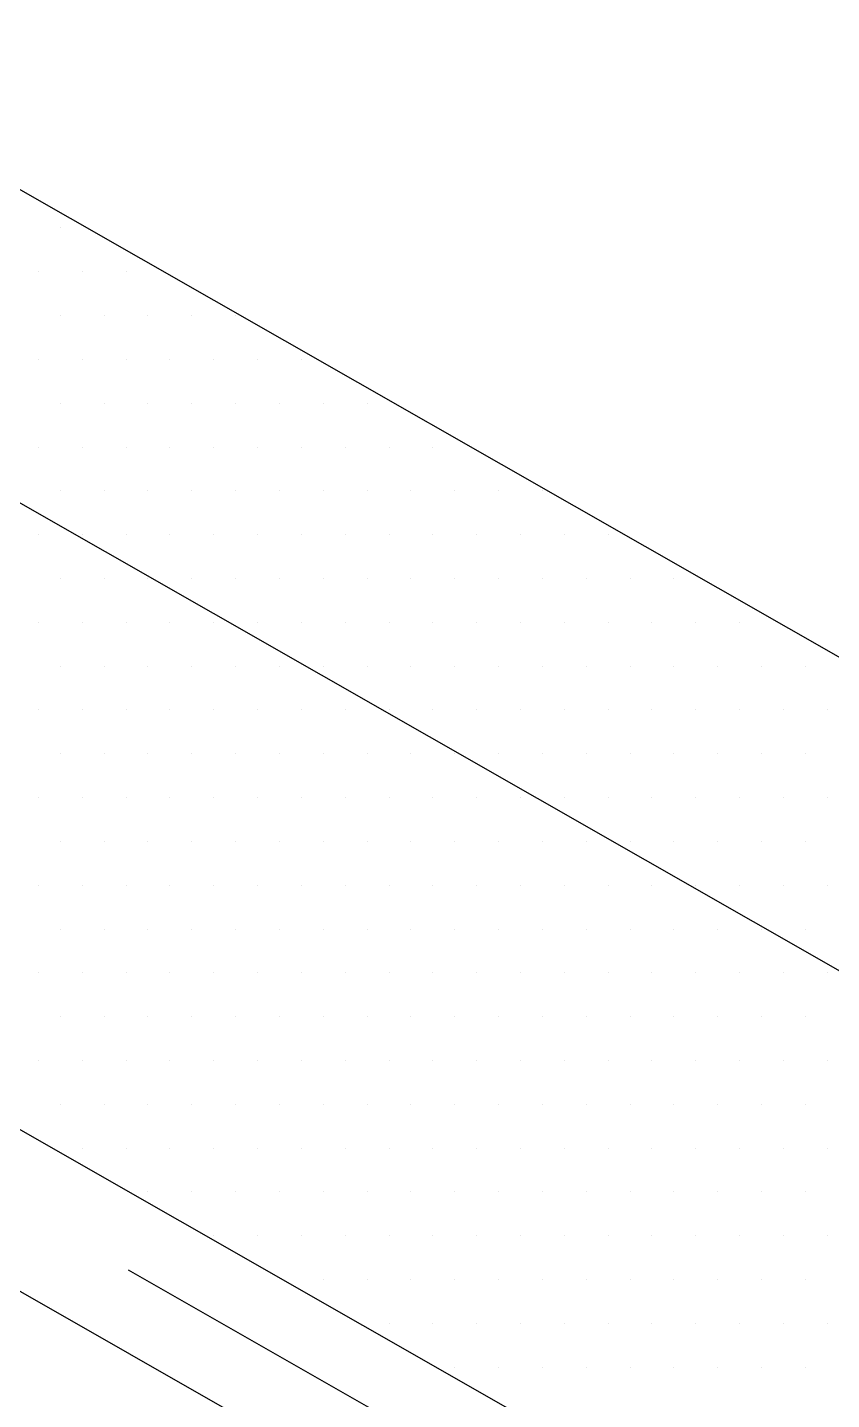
# Model space of a CAD drawing. Extents: x -1328 to 5679, y -4611 to 1603.
# Drawn here: x -1159.32 to -1134.55, y 1265.53 to 1307.81 of the extents above; entities that cross this region are included whole.
import ezdxf

# ---------------------------------------------------------------- set-up
doc = ezdxf.new("R2010")
doc.units = 0
doc.header["$MEASUREMENT"] = 0
doc.linetypes.add('AI-Linetype-17', pattern=[27.003948, 18.002632, -9.001316])
for name, color, linetype, lineweight in [('.ATI-HATCH', 7, 'Continuous', 0), ('G-ANNO-TTLB', 7, 'Continuous', 0), ('TYVEK', 7, 'Continuous', 0)]:
    doc.layers.add(name, color=color, linetype=linetype, lineweight=lineweight)

# ---------------------------------------------------------------- blocks, each defined once
blk = doc.blocks.new('Block_254')
at = {"layer": '.ATI-HATCH'}
for points, knots in [([(-1175.818, 1312.097), (-1175.818, 1312.097), (-1184.218, 1307.237), (-1184.218, 1307.237), (-1184.218, 1307.237), (-1111.788, 1265.878), (-1111.788, 1265.878), (-1111.788, 1265.878), (-1111.068, 1275.124), (-1111.068, 1275.124), (-1111.068, 1275.124), (-1175.818, 1312.097), (-1175.818, 1312.097)], [0, 0, 0, 0, 1, 1, 1, 2, 2, 2, 3, 3, 3, 4, 4, 4, 4]), ([(-1184.218, 1307.237), (-1184.218, 1307.237), (-1192.617, 1302.378), (-1192.617, 1302.378), (-1192.617, 1302.378), (-1201.017, 1297.518), (-1201.017, 1297.518), (-1201.017, 1297.518), (-1066.602, 1220.764), (-1066.602, 1220.764), (-1066.602, 1220.764), (-1049.803, 1230.484), (-1049.803, 1230.484), (-1049.803, 1230.484), (-1184.218, 1307.237), (-1184.218, 1307.237)], [0, 0, 0, 0, 1, 1, 1, 2, 2, 2, 3, 3, 3, 4, 4, 4, 5, 5, 5, 5])]:
    blk.add_open_spline(points, degree=3, knots=knots, dxfattribs=at)
at = {"layer": '.ATI-HATCH', "color": 8, "lineweight": 0, "true_color": 0x808080}
for points in [[(-1158.312, 1301.628), (-1158.312, 1301.628), (-1158.312, 1301.628), (-1158.312, 1301.628)], [(-1158.987, 1300.278), (-1158.987, 1300.278), (-1158.987, 1300.278), (-1158.987, 1300.278)], [(-1157.637, 1300.278), (-1157.637, 1300.278), (-1157.637, 1300.278), (-1157.637, 1300.278)], [(-1156.287, 1300.278), (-1156.287, 1300.278), (-1156.287, 1300.278), (-1156.287, 1300.278)], [(-1158.312, 1298.927), (-1158.312, 1298.927), (-1158.312, 1298.927), (-1158.312, 1298.927)], [(-1156.962, 1298.927), (-1156.962, 1298.927), (-1156.962, 1298.927), (-1156.962, 1298.927)], [(-1155.612, 1298.927), (-1155.612, 1298.927), (-1155.612, 1298.927), (-1155.612, 1298.927)], [(-1154.261, 1298.927), (-1154.261, 1298.927), (-1154.261, 1298.927), (-1154.261, 1298.927)], [(-1152.911, 1298.927), (-1152.911, 1298.927), (-1152.911, 1298.927), (-1152.911, 1298.927)], [(-1158.987, 1297.577), (-1158.987, 1297.577), (-1158.987, 1297.577), (-1158.987, 1297.577)], [(-1157.637, 1297.577), (-1157.637, 1297.577), (-1157.637, 1297.577), (-1157.637, 1297.577)], [(-1156.287, 1297.577), (-1156.287, 1297.577), (-1156.287, 1297.577), (-1156.287, 1297.577)], [(-1154.936, 1297.577), (-1154.936, 1297.577), (-1154.936, 1297.577), (-1154.936, 1297.577)], [(-1153.586, 1297.577), (-1153.586, 1297.577), (-1153.586, 1297.577), (-1153.586, 1297.577)], [(-1152.236, 1297.577), (-1152.236, 1297.577), (-1152.236, 1297.577), (-1152.236, 1297.577)], [(-1150.886, 1297.577), (-1150.886, 1297.577), (-1150.886, 1297.577), (-1150.886, 1297.577)], [(-1158.312, 1296.227), (-1158.312, 1296.227), (-1158.312, 1296.227), (-1158.312, 1296.227)], [(-1156.962, 1296.227), (-1156.962, 1296.227), (-1156.962, 1296.227), (-1156.962, 1296.227)], [(-1155.612, 1296.227), (-1155.612, 1296.227), (-1155.612, 1296.227), (-1155.612, 1296.227)], [(-1154.261, 1296.227), (-1154.261, 1296.227), (-1154.261, 1296.227), (-1154.261, 1296.227)], [(-1152.911, 1296.227), (-1152.911, 1296.227), (-1152.911, 1296.227), (-1152.911, 1296.227)], [(-1151.561, 1296.227), (-1151.561, 1296.227), (-1151.561, 1296.227), (-1151.561, 1296.227)], [(-1150.211, 1296.227), (-1150.211, 1296.227), (-1150.211, 1296.227), (-1150.211, 1296.227)], [(-1148.861, 1296.227), (-1148.861, 1296.227), (-1148.861, 1296.227), (-1148.861, 1296.227)], [(-1158.987, 1294.877), (-1158.987, 1294.877), (-1158.987, 1294.877), (-1158.987, 1294.877)], [(-1157.637, 1294.877), (-1157.637, 1294.877), (-1157.637, 1294.877), (-1157.637, 1294.877)], [(-1156.287, 1294.877), (-1156.287, 1294.877), (-1156.287, 1294.877), (-1156.287, 1294.877)], [(-1154.936, 1294.877), (-1154.936, 1294.877), (-1154.936, 1294.877), (-1154.936, 1294.877)], [(-1153.586, 1294.877), (-1153.586, 1294.877), (-1153.586, 1294.877), (-1153.586, 1294.877)], [(-1152.236, 1294.877), (-1152.236, 1294.877), (-1152.236, 1294.877), (-1152.236, 1294.877)], [(-1150.886, 1294.877), (-1150.886, 1294.877), (-1150.886, 1294.877), (-1150.886, 1294.877)], [(-1149.536, 1294.877), (-1149.536, 1294.877), (-1149.536, 1294.877), (-1149.536, 1294.877)], [(-1148.185, 1294.877), (-1148.185, 1294.877), (-1148.185, 1294.877), (-1148.185, 1294.877)], [(-1146.835, 1294.877), (-1146.835, 1294.877), (-1146.835, 1294.877), (-1146.835, 1294.877)], [(-1158.312, 1293.527), (-1158.312, 1293.527), (-1158.312, 1293.527), (-1158.312, 1293.527)], [(-1156.962, 1293.527), (-1156.962, 1293.527), (-1156.962, 1293.527), (-1156.962, 1293.527)], [(-1155.612, 1293.527), (-1155.612, 1293.527), (-1155.612, 1293.527), (-1155.612, 1293.527)], [(-1154.261, 1293.527), (-1154.261, 1293.527), (-1154.261, 1293.527), (-1154.261, 1293.527)], [(-1152.911, 1293.527), (-1152.911, 1293.527), (-1152.911, 1293.527), (-1152.911, 1293.527)], [(-1151.561, 1293.527), (-1151.561, 1293.527), (-1151.561, 1293.527), (-1151.561, 1293.527)], [(-1150.211, 1293.527), (-1150.211, 1293.527), (-1150.211, 1293.527), (-1150.211, 1293.527)], [(-1148.861, 1293.527), (-1148.861, 1293.527), (-1148.861, 1293.527), (-1148.861, 1293.527)], [(-1147.51, 1293.527), (-1147.51, 1293.527), (-1147.51, 1293.527), (-1147.51, 1293.527)], [(-1146.16, 1293.527), (-1146.16, 1293.527), (-1146.16, 1293.527), (-1146.16, 1293.527)], [(-1144.81, 1293.527), (-1144.81, 1293.527), (-1144.81, 1293.527), (-1144.81, 1293.527)], [(-1143.46, 1293.527), (-1143.46, 1293.527), (-1143.46, 1293.527), (-1143.46, 1293.527)], [(-1158.987, 1292.176), (-1158.987, 1292.176), (-1158.987, 1292.176), (-1158.987, 1292.176)], [(-1157.637, 1292.176), (-1157.637, 1292.176), (-1157.637, 1292.176), (-1157.637, 1292.176)], [(-1156.287, 1292.176), (-1156.287, 1292.176), (-1156.287, 1292.176), (-1156.287, 1292.176)], [(-1154.936, 1292.176), (-1154.936, 1292.176), (-1154.936, 1292.176), (-1154.936, 1292.176)], [(-1153.586, 1292.176), (-1153.586, 1292.176), (-1153.586, 1292.176), (-1153.586, 1292.176)], [(-1152.236, 1292.176), (-1152.236, 1292.176), (-1152.236, 1292.176), (-1152.236, 1292.176)], [(-1150.886, 1292.176), (-1150.886, 1292.176), (-1150.886, 1292.176), (-1150.886, 1292.176)], [(-1149.536, 1292.176), (-1149.536, 1292.176), (-1149.536, 1292.176), (-1149.536, 1292.176)], [(-1148.185, 1292.176), (-1148.185, 1292.176), (-1148.185, 1292.176), (-1148.185, 1292.176)], [(-1146.835, 1292.176), (-1146.835, 1292.176), (-1146.835, 1292.176), (-1146.835, 1292.176)], [(-1145.485, 1292.176), (-1145.485, 1292.176), (-1145.485, 1292.176), (-1145.485, 1292.176)], [(-1144.135, 1292.176), (-1144.135, 1292.176), (-1144.135, 1292.176), (-1144.135, 1292.176)], [(-1142.785, 1292.176), (-1142.785, 1292.176), (-1142.785, 1292.176), (-1142.785, 1292.176)], [(-1141.434, 1292.176), (-1141.434, 1292.176), (-1141.434, 1292.176), (-1141.434, 1292.176)], [(-1158.312, 1290.826), (-1158.312, 1290.826), (-1158.312, 1290.826), (-1158.312, 1290.826)], [(-1156.962, 1290.826), (-1156.962, 1290.826), (-1156.962, 1290.826), (-1156.962, 1290.826)], [(-1155.612, 1290.826), (-1155.612, 1290.826), (-1155.612, 1290.826), (-1155.612, 1290.826)], [(-1154.261, 1290.826), (-1154.261, 1290.826), (-1154.261, 1290.826), (-1154.261, 1290.826)], [(-1152.911, 1290.826), (-1152.911, 1290.826), (-1152.911, 1290.826), (-1152.911, 1290.826)], [(-1151.561, 1290.826), (-1151.561, 1290.826), (-1151.561, 1290.826), (-1151.561, 1290.826)], [(-1150.211, 1290.826), (-1150.211, 1290.826), (-1150.211, 1290.826), (-1150.211, 1290.826)], [(-1148.861, 1290.826), (-1148.861, 1290.826), (-1148.861, 1290.826), (-1148.861, 1290.826)], [(-1147.51, 1290.826), (-1147.51, 1290.826), (-1147.51, 1290.826), (-1147.51, 1290.826)], [(-1146.16, 1290.826), (-1146.16, 1290.826), (-1146.16, 1290.826), (-1146.16, 1290.826)], [(-1144.81, 1290.826), (-1144.81, 1290.826), (-1144.81, 1290.826), (-1144.81, 1290.826)], [(-1143.46, 1290.826), (-1143.46, 1290.826), (-1143.46, 1290.826), (-1143.46, 1290.826)], [(-1142.11, 1290.826), (-1142.11, 1290.826), (-1142.11, 1290.826), (-1142.11, 1290.826)], [(-1140.759, 1290.826), (-1140.759, 1290.826), (-1140.759, 1290.826), (-1140.759, 1290.826)], [(-1139.409, 1290.826), (-1139.409, 1290.826), (-1139.409, 1290.826), (-1139.409, 1290.826)], [(-1158.987, 1289.476), (-1158.987, 1289.476), (-1158.987, 1289.476), (-1158.987, 1289.476)], [(-1157.637, 1289.476), (-1157.637, 1289.476), (-1157.637, 1289.476), (-1157.637, 1289.476)], [(-1156.287, 1289.476), (-1156.287, 1289.476), (-1156.287, 1289.476), (-1156.287, 1289.476)], [(-1154.936, 1289.476), (-1154.936, 1289.476), (-1154.936, 1289.476), (-1154.936, 1289.476)], [(-1153.586, 1289.476), (-1153.586, 1289.476), (-1153.586, 1289.476), (-1153.586, 1289.476)], [(-1152.236, 1289.476), (-1152.236, 1289.476), (-1152.236, 1289.476), (-1152.236, 1289.476)], [(-1150.886, 1289.476), (-1150.886, 1289.476), (-1150.886, 1289.476), (-1150.886, 1289.476)], [(-1149.536, 1289.476), (-1149.536, 1289.476), (-1149.536, 1289.476), (-1149.536, 1289.476)], [(-1148.185, 1289.476), (-1148.185, 1289.476), (-1148.185, 1289.476), (-1148.185, 1289.476)], [(-1146.835, 1289.476), (-1146.835, 1289.476), (-1146.835, 1289.476), (-1146.835, 1289.476)], [(-1145.485, 1289.476), (-1145.485, 1289.476), (-1145.485, 1289.476), (-1145.485, 1289.476)], [(-1144.135, 1289.476), (-1144.135, 1289.476), (-1144.135, 1289.476), (-1144.135, 1289.476)], [(-1142.785, 1289.476), (-1142.785, 1289.476), (-1142.785, 1289.476), (-1142.785, 1289.476)], [(-1141.434, 1289.476), (-1141.434, 1289.476), (-1141.434, 1289.476), (-1141.434, 1289.476)], [(-1140.084, 1289.476), (-1140.084, 1289.476), (-1140.084, 1289.476), (-1140.084, 1289.476)], [(-1138.734, 1289.476), (-1138.734, 1289.476), (-1138.734, 1289.476), (-1138.734, 1289.476)], [(-1137.384, 1289.476), (-1137.384, 1289.476), (-1137.384, 1289.476), (-1137.384, 1289.476)], [(-1158.312, 1288.126), (-1158.312, 1288.126), (-1158.312, 1288.126), (-1158.312, 1288.126)], [(-1156.962, 1288.126), (-1156.962, 1288.126), (-1156.962, 1288.126), (-1156.962, 1288.126)], [(-1155.612, 1288.126), (-1155.612, 1288.126), (-1155.612, 1288.126), (-1155.612, 1288.126)], [(-1154.261, 1288.126), (-1154.261, 1288.126), (-1154.261, 1288.126), (-1154.261, 1288.126)], [(-1152.911, 1288.126), (-1152.911, 1288.126), (-1152.911, 1288.126), (-1152.911, 1288.126)], [(-1151.561, 1288.126), (-1151.561, 1288.126), (-1151.561, 1288.126), (-1151.561, 1288.126)], [(-1150.211, 1288.126), (-1150.211, 1288.126), (-1150.211, 1288.126), (-1150.211, 1288.126)], [(-1148.861, 1288.126), (-1148.861, 1288.126), (-1148.861, 1288.126), (-1148.861, 1288.126)], [(-1147.51, 1288.126), (-1147.51, 1288.126), (-1147.51, 1288.126), (-1147.51, 1288.126)], [(-1146.16, 1288.126), (-1146.16, 1288.126), (-1146.16, 1288.126), (-1146.16, 1288.126)], [(-1144.81, 1288.126), (-1144.81, 1288.126), (-1144.81, 1288.126), (-1144.81, 1288.126)], [(-1143.46, 1288.126), (-1143.46, 1288.126), (-1143.46, 1288.126), (-1143.46, 1288.126)], [(-1142.11, 1288.126), (-1142.11, 1288.126), (-1142.11, 1288.126), (-1142.11, 1288.126)], [(-1140.759, 1288.126), (-1140.759, 1288.126), (-1140.759, 1288.126), (-1140.759, 1288.126)], [(-1139.409, 1288.126), (-1139.409, 1288.126), (-1139.409, 1288.126), (-1139.409, 1288.126)], [(-1138.059, 1288.126), (-1138.059, 1288.126), (-1138.059, 1288.126), (-1138.059, 1288.126)], [(-1136.709, 1288.126), (-1136.709, 1288.126), (-1136.709, 1288.126), (-1136.709, 1288.126)], [(-1135.359, 1288.126), (-1135.359, 1288.126), (-1135.359, 1288.126), (-1135.359, 1288.126)], [(-1158.987, 1286.776), (-1158.987, 1286.776), (-1158.987, 1286.776), (-1158.987, 1286.776)], [(-1157.637, 1286.776), (-1157.637, 1286.776), (-1157.637, 1286.776), (-1157.637, 1286.776)], [(-1156.287, 1286.776), (-1156.287, 1286.776), (-1156.287, 1286.776), (-1156.287, 1286.776)], [(-1154.936, 1286.776), (-1154.936, 1286.776), (-1154.936, 1286.776), (-1154.936, 1286.776)], [(-1153.586, 1286.776), (-1153.586, 1286.776), (-1153.586, 1286.776), (-1153.586, 1286.776)], [(-1152.236, 1286.776), (-1152.236, 1286.776), (-1152.236, 1286.776), (-1152.236, 1286.776)], [(-1150.886, 1286.776), (-1150.886, 1286.776), (-1150.886, 1286.776), (-1150.886, 1286.776)], [(-1149.536, 1286.776), (-1149.536, 1286.776), (-1149.536, 1286.776), (-1149.536, 1286.776)], [(-1148.185, 1286.776), (-1148.185, 1286.776), (-1148.185, 1286.776), (-1148.185, 1286.776)], [(-1146.835, 1286.776), (-1146.835, 1286.776), (-1146.835, 1286.776), (-1146.835, 1286.776)], [(-1145.485, 1286.776), (-1145.485, 1286.776), (-1145.485, 1286.776), (-1145.485, 1286.776)], [(-1144.135, 1286.776), (-1144.135, 1286.776), (-1144.135, 1286.776), (-1144.135, 1286.776)], [(-1142.785, 1286.776), (-1142.785, 1286.776), (-1142.785, 1286.776), (-1142.785, 1286.776)], [(-1141.434, 1286.776), (-1141.434, 1286.776), (-1141.434, 1286.776), (-1141.434, 1286.776)], [(-1140.084, 1286.776), (-1140.084, 1286.776), (-1140.084, 1286.776), (-1140.084, 1286.776)], [(-1138.734, 1286.776), (-1138.734, 1286.776), (-1138.734, 1286.776), (-1138.734, 1286.776)], [(-1137.384, 1286.776), (-1137.384, 1286.776), (-1137.384, 1286.776), (-1137.384, 1286.776)], [(-1136.034, 1286.776), (-1136.034, 1286.776), (-1136.034, 1286.776), (-1136.034, 1286.776)], [(-1134.684, 1286.776), (-1134.684, 1286.776), (-1134.684, 1286.776), (-1134.684, 1286.776)], [(-1158.312, 1285.425), (-1158.312, 1285.425), (-1158.312, 1285.425), (-1158.312, 1285.425)], [(-1156.962, 1285.425), (-1156.962, 1285.425), (-1156.962, 1285.425), (-1156.962, 1285.425)], [(-1155.612, 1285.425), (-1155.612, 1285.425), (-1155.612, 1285.425), (-1155.612, 1285.425)], [(-1154.261, 1285.425), (-1154.261, 1285.425), (-1154.261, 1285.425), (-1154.261, 1285.425)], [(-1152.911, 1285.425), (-1152.911, 1285.425), (-1152.911, 1285.425), (-1152.911, 1285.425)], [(-1151.561, 1285.425), (-1151.561, 1285.425), (-1151.561, 1285.425), (-1151.561, 1285.425)], [(-1150.211, 1285.425), (-1150.211, 1285.425), (-1150.211, 1285.425), (-1150.211, 1285.425)], [(-1148.861, 1285.425), (-1148.861, 1285.425), (-1148.861, 1285.425), (-1148.861, 1285.425)], [(-1147.51, 1285.425), (-1147.51, 1285.425), (-1147.51, 1285.425), (-1147.51, 1285.425)], [(-1146.16, 1285.425), (-1146.16, 1285.425), (-1146.16, 1285.425), (-1146.16, 1285.425)], [(-1144.81, 1285.425), (-1144.81, 1285.425), (-1144.81, 1285.425), (-1144.81, 1285.425)], [(-1143.46, 1285.425), (-1143.46, 1285.425), (-1143.46, 1285.425), (-1143.46, 1285.425)], [(-1142.11, 1285.425), (-1142.11, 1285.425), (-1142.11, 1285.425), (-1142.11, 1285.425)], [(-1140.759, 1285.425), (-1140.759, 1285.425), (-1140.759, 1285.425), (-1140.759, 1285.425)], [(-1139.409, 1285.425), (-1139.409, 1285.425), (-1139.409, 1285.425), (-1139.409, 1285.425)], [(-1138.059, 1285.425), (-1138.059, 1285.425), (-1138.059, 1285.425), (-1138.059, 1285.425)], [(-1136.709, 1285.425), (-1136.709, 1285.425), (-1136.709, 1285.425), (-1136.709, 1285.425)], [(-1135.359, 1285.425), (-1135.359, 1285.425), (-1135.359, 1285.425), (-1135.359, 1285.425)], [(-1158.987, 1284.075), (-1158.987, 1284.075), (-1158.987, 1284.075), (-1158.987, 1284.075)], [(-1157.637, 1284.075), (-1157.637, 1284.075), (-1157.637, 1284.075), (-1157.637, 1284.075)], [(-1156.287, 1284.075), (-1156.287, 1284.075), (-1156.287, 1284.075), (-1156.287, 1284.075)], [(-1154.936, 1284.075), (-1154.936, 1284.075), (-1154.936, 1284.075), (-1154.936, 1284.075)], [(-1153.586, 1284.075), (-1153.586, 1284.075), (-1153.586, 1284.075), (-1153.586, 1284.075)], [(-1152.236, 1284.075), (-1152.236, 1284.075), (-1152.236, 1284.075), (-1152.236, 1284.075)], [(-1150.886, 1284.075), (-1150.886, 1284.075), (-1150.886, 1284.075), (-1150.886, 1284.075)], [(-1149.536, 1284.075), (-1149.536, 1284.075), (-1149.536, 1284.075), (-1149.536, 1284.075)], [(-1148.185, 1284.075), (-1148.185, 1284.075), (-1148.185, 1284.075), (-1148.185, 1284.075)], [(-1146.835, 1284.075), (-1146.835, 1284.075), (-1146.835, 1284.075), (-1146.835, 1284.075)], [(-1145.485, 1284.075), (-1145.485, 1284.075), (-1145.485, 1284.075), (-1145.485, 1284.075)], [(-1144.135, 1284.075), (-1144.135, 1284.075), (-1144.135, 1284.075), (-1144.135, 1284.075)], [(-1142.785, 1284.075), (-1142.785, 1284.075), (-1142.785, 1284.075), (-1142.785, 1284.075)], [(-1141.434, 1284.075), (-1141.434, 1284.075), (-1141.434, 1284.075), (-1141.434, 1284.075)], [(-1140.084, 1284.075), (-1140.084, 1284.075), (-1140.084, 1284.075), (-1140.084, 1284.075)], [(-1138.734, 1284.075), (-1138.734, 1284.075), (-1138.734, 1284.075), (-1138.734, 1284.075)], [(-1137.384, 1284.075), (-1137.384, 1284.075), (-1137.384, 1284.075), (-1137.384, 1284.075)], [(-1136.034, 1284.075), (-1136.034, 1284.075), (-1136.034, 1284.075), (-1136.034, 1284.075)], [(-1134.684, 1284.075), (-1134.684, 1284.075), (-1134.684, 1284.075), (-1134.684, 1284.075)], [(-1158.312, 1282.725), (-1158.312, 1282.725), (-1158.312, 1282.725), (-1158.312, 1282.725)], [(-1156.962, 1282.725), (-1156.962, 1282.725), (-1156.962, 1282.725), (-1156.962, 1282.725)], [(-1155.612, 1282.725), (-1155.612, 1282.725), (-1155.612, 1282.725), (-1155.612, 1282.725)], [(-1154.261, 1282.725), (-1154.261, 1282.725), (-1154.261, 1282.725), (-1154.261, 1282.725)], [(-1152.911, 1282.725), (-1152.911, 1282.725), (-1152.911, 1282.725), (-1152.911, 1282.725)], [(-1151.561, 1282.725), (-1151.561, 1282.725), (-1151.561, 1282.725), (-1151.561, 1282.725)], [(-1150.211, 1282.725), (-1150.211, 1282.725), (-1150.211, 1282.725), (-1150.211, 1282.725)], [(-1148.861, 1282.725), (-1148.861, 1282.725), (-1148.861, 1282.725), (-1148.861, 1282.725)], [(-1147.51, 1282.725), (-1147.51, 1282.725), (-1147.51, 1282.725), (-1147.51, 1282.725)], [(-1146.16, 1282.725), (-1146.16, 1282.725), (-1146.16, 1282.725), (-1146.16, 1282.725)], [(-1144.81, 1282.725), (-1144.81, 1282.725), (-1144.81, 1282.725), (-1144.81, 1282.725)], [(-1143.46, 1282.725), (-1143.46, 1282.725), (-1143.46, 1282.725), (-1143.46, 1282.725)], [(-1142.11, 1282.725), (-1142.11, 1282.725), (-1142.11, 1282.725), (-1142.11, 1282.725)], [(-1140.759, 1282.725), (-1140.759, 1282.725), (-1140.759, 1282.725), (-1140.759, 1282.725)], [(-1139.409, 1282.725), (-1139.409, 1282.725), (-1139.409, 1282.725), (-1139.409, 1282.725)], [(-1138.059, 1282.725), (-1138.059, 1282.725), (-1138.059, 1282.725), (-1138.059, 1282.725)], [(-1136.709, 1282.725), (-1136.709, 1282.725), (-1136.709, 1282.725), (-1136.709, 1282.725)], [(-1135.359, 1282.725), (-1135.359, 1282.725), (-1135.359, 1282.725), (-1135.359, 1282.725)], [(-1158.987, 1281.375), (-1158.987, 1281.375), (-1158.987, 1281.375), (-1158.987, 1281.375)], [(-1157.637, 1281.375), (-1157.637, 1281.375), (-1157.637, 1281.375), (-1157.637, 1281.375)], [(-1156.287, 1281.375), (-1156.287, 1281.375), (-1156.287, 1281.375), (-1156.287, 1281.375)], [(-1154.936, 1281.375), (-1154.936, 1281.375), (-1154.936, 1281.375), (-1154.936, 1281.375)], [(-1153.586, 1281.375), (-1153.586, 1281.375), (-1153.586, 1281.375), (-1153.586, 1281.375)], [(-1152.236, 1281.375), (-1152.236, 1281.375), (-1152.236, 1281.375), (-1152.236, 1281.375)], [(-1150.886, 1281.375), (-1150.886, 1281.375), (-1150.886, 1281.375), (-1150.886, 1281.375)], [(-1149.536, 1281.375), (-1149.536, 1281.375), (-1149.536, 1281.375), (-1149.536, 1281.375)], [(-1148.185, 1281.375), (-1148.185, 1281.375), (-1148.185, 1281.375), (-1148.185, 1281.375)], [(-1146.835, 1281.375), (-1146.835, 1281.375), (-1146.835, 1281.375), (-1146.835, 1281.375)], [(-1145.485, 1281.375), (-1145.485, 1281.375), (-1145.485, 1281.375), (-1145.485, 1281.375)], [(-1144.135, 1281.375), (-1144.135, 1281.375), (-1144.135, 1281.375), (-1144.135, 1281.375)], [(-1142.785, 1281.375), (-1142.785, 1281.375), (-1142.785, 1281.375), (-1142.785, 1281.375)], [(-1141.434, 1281.375), (-1141.434, 1281.375), (-1141.434, 1281.375), (-1141.434, 1281.375)], [(-1140.084, 1281.375), (-1140.084, 1281.375), (-1140.084, 1281.375), (-1140.084, 1281.375)], [(-1138.734, 1281.375), (-1138.734, 1281.375), (-1138.734, 1281.375), (-1138.734, 1281.375)], [(-1137.384, 1281.375), (-1137.384, 1281.375), (-1137.384, 1281.375), (-1137.384, 1281.375)], [(-1136.034, 1281.375), (-1136.034, 1281.375), (-1136.034, 1281.375), (-1136.034, 1281.375)], [(-1134.684, 1281.375), (-1134.684, 1281.375), (-1134.684, 1281.375), (-1134.684, 1281.375)], [(-1158.312, 1280.025), (-1158.312, 1280.025), (-1158.312, 1280.025), (-1158.312, 1280.025)], [(-1156.962, 1280.025), (-1156.962, 1280.025), (-1156.962, 1280.025), (-1156.962, 1280.025)], [(-1155.612, 1280.025), (-1155.612, 1280.025), (-1155.612, 1280.025), (-1155.612, 1280.025)], [(-1154.261, 1280.025), (-1154.261, 1280.025), (-1154.261, 1280.025), (-1154.261, 1280.025)], [(-1152.911, 1280.025), (-1152.911, 1280.025), (-1152.911, 1280.025), (-1152.911, 1280.025)], [(-1151.561, 1280.025), (-1151.561, 1280.025), (-1151.561, 1280.025), (-1151.561, 1280.025)], [(-1150.211, 1280.025), (-1150.211, 1280.025), (-1150.211, 1280.025), (-1150.211, 1280.025)], [(-1148.861, 1280.025), (-1148.861, 1280.025), (-1148.861, 1280.025), (-1148.861, 1280.025)], [(-1147.51, 1280.025), (-1147.51, 1280.025), (-1147.51, 1280.025), (-1147.51, 1280.025)], [(-1146.16, 1280.025), (-1146.16, 1280.025), (-1146.16, 1280.025), (-1146.16, 1280.025)], [(-1144.81, 1280.025), (-1144.81, 1280.025), (-1144.81, 1280.025), (-1144.81, 1280.025)], [(-1143.46, 1280.025), (-1143.46, 1280.025), (-1143.46, 1280.025), (-1143.46, 1280.025)], [(-1142.11, 1280.025), (-1142.11, 1280.025), (-1142.11, 1280.025), (-1142.11, 1280.025)], [(-1140.759, 1280.025), (-1140.759, 1280.025), (-1140.759, 1280.025), (-1140.759, 1280.025)], [(-1139.409, 1280.025), (-1139.409, 1280.025), (-1139.409, 1280.025), (-1139.409, 1280.025)], [(-1138.059, 1280.025), (-1138.059, 1280.025), (-1138.059, 1280.025), (-1138.059, 1280.025)], [(-1136.709, 1280.025), (-1136.709, 1280.025), (-1136.709, 1280.025), (-1136.709, 1280.025)], [(-1135.359, 1280.025), (-1135.359, 1280.025), (-1135.359, 1280.025), (-1135.359, 1280.025)], [(-1158.987, 1278.674), (-1158.987, 1278.674), (-1158.987, 1278.674), (-1158.987, 1278.674)], [(-1157.637, 1278.674), (-1157.637, 1278.674), (-1157.637, 1278.674), (-1157.637, 1278.674)], [(-1156.287, 1278.674), (-1156.287, 1278.674), (-1156.287, 1278.674), (-1156.287, 1278.674)], [(-1154.936, 1278.674), (-1154.936, 1278.674), (-1154.936, 1278.674), (-1154.936, 1278.674)], [(-1153.586, 1278.674), (-1153.586, 1278.674), (-1153.586, 1278.674), (-1153.586, 1278.674)], [(-1152.236, 1278.674), (-1152.236, 1278.674), (-1152.236, 1278.674), (-1152.236, 1278.674)], [(-1150.886, 1278.674), (-1150.886, 1278.674), (-1150.886, 1278.674), (-1150.886, 1278.674)], [(-1149.536, 1278.674), (-1149.536, 1278.674), (-1149.536, 1278.674), (-1149.536, 1278.674)], [(-1148.185, 1278.674), (-1148.185, 1278.674), (-1148.185, 1278.674), (-1148.185, 1278.674)], [(-1146.835, 1278.674), (-1146.835, 1278.674), (-1146.835, 1278.674), (-1146.835, 1278.674)], [(-1145.485, 1278.674), (-1145.485, 1278.674), (-1145.485, 1278.674), (-1145.485, 1278.674)], [(-1144.135, 1278.674), (-1144.135, 1278.674), (-1144.135, 1278.674), (-1144.135, 1278.674)], [(-1142.785, 1278.674), (-1142.785, 1278.674), (-1142.785, 1278.674), (-1142.785, 1278.674)], [(-1141.434, 1278.674), (-1141.434, 1278.674), (-1141.434, 1278.674), (-1141.434, 1278.674)], [(-1140.084, 1278.674), (-1140.084, 1278.674), (-1140.084, 1278.674), (-1140.084, 1278.674)], [(-1138.734, 1278.674), (-1138.734, 1278.674), (-1138.734, 1278.674), (-1138.734, 1278.674)], [(-1137.384, 1278.674), (-1137.384, 1278.674), (-1137.384, 1278.674), (-1137.384, 1278.674)], [(-1136.034, 1278.674), (-1136.034, 1278.674), (-1136.034, 1278.674), (-1136.034, 1278.674)], [(-1134.684, 1278.674), (-1134.684, 1278.674), (-1134.684, 1278.674), (-1134.684, 1278.674)], [(-1158.312, 1277.324), (-1158.312, 1277.324), (-1158.312, 1277.324), (-1158.312, 1277.324)], [(-1156.962, 1277.324), (-1156.962, 1277.324), (-1156.962, 1277.324), (-1156.962, 1277.324)], [(-1155.612, 1277.324), (-1155.612, 1277.324), (-1155.612, 1277.324), (-1155.612, 1277.324)], [(-1154.261, 1277.324), (-1154.261, 1277.324), (-1154.261, 1277.324), (-1154.261, 1277.324)], [(-1152.911, 1277.324), (-1152.911, 1277.324), (-1152.911, 1277.324), (-1152.911, 1277.324)], [(-1151.561, 1277.324), (-1151.561, 1277.324), (-1151.561, 1277.324), (-1151.561, 1277.324)], [(-1150.211, 1277.324), (-1150.211, 1277.324), (-1150.211, 1277.324), (-1150.211, 1277.324)], [(-1148.861, 1277.324), (-1148.861, 1277.324), (-1148.861, 1277.324), (-1148.861, 1277.324)], [(-1147.51, 1277.324), (-1147.51, 1277.324), (-1147.51, 1277.324), (-1147.51, 1277.324)], [(-1146.16, 1277.324), (-1146.16, 1277.324), (-1146.16, 1277.324), (-1146.16, 1277.324)], [(-1144.81, 1277.324), (-1144.81, 1277.324), (-1144.81, 1277.324), (-1144.81, 1277.324)], [(-1143.46, 1277.324), (-1143.46, 1277.324), (-1143.46, 1277.324), (-1143.46, 1277.324)], [(-1142.11, 1277.324), (-1142.11, 1277.324), (-1142.11, 1277.324), (-1142.11, 1277.324)], [(-1140.759, 1277.324), (-1140.759, 1277.324), (-1140.759, 1277.324), (-1140.759, 1277.324)], [(-1139.409, 1277.324), (-1139.409, 1277.324), (-1139.409, 1277.324), (-1139.409, 1277.324)], [(-1138.059, 1277.324), (-1138.059, 1277.324), (-1138.059, 1277.324), (-1138.059, 1277.324)], [(-1136.709, 1277.324), (-1136.709, 1277.324), (-1136.709, 1277.324), (-1136.709, 1277.324)], [(-1135.359, 1277.324), (-1135.359, 1277.324), (-1135.359, 1277.324), (-1135.359, 1277.324)], [(-1158.987, 1275.974), (-1158.987, 1275.974), (-1158.987, 1275.974), (-1158.987, 1275.974)], [(-1157.637, 1275.974), (-1157.637, 1275.974), (-1157.637, 1275.974), (-1157.637, 1275.974)], [(-1156.287, 1275.974), (-1156.287, 1275.974), (-1156.287, 1275.974), (-1156.287, 1275.974)], [(-1154.936, 1275.974), (-1154.936, 1275.974), (-1154.936, 1275.974), (-1154.936, 1275.974)], [(-1153.586, 1275.974), (-1153.586, 1275.974), (-1153.586, 1275.974), (-1153.586, 1275.974)], [(-1152.236, 1275.974), (-1152.236, 1275.974), (-1152.236, 1275.974), (-1152.236, 1275.974)], [(-1150.886, 1275.974), (-1150.886, 1275.974), (-1150.886, 1275.974), (-1150.886, 1275.974)], [(-1149.536, 1275.974), (-1149.536, 1275.974), (-1149.536, 1275.974), (-1149.536, 1275.974)], [(-1148.185, 1275.974), (-1148.185, 1275.974), (-1148.185, 1275.974), (-1148.185, 1275.974)], [(-1146.835, 1275.974), (-1146.835, 1275.974), (-1146.835, 1275.974), (-1146.835, 1275.974)], [(-1145.485, 1275.974), (-1145.485, 1275.974), (-1145.485, 1275.974), (-1145.485, 1275.974)], [(-1144.135, 1275.974), (-1144.135, 1275.974), (-1144.135, 1275.974), (-1144.135, 1275.974)], [(-1142.785, 1275.974), (-1142.785, 1275.974), (-1142.785, 1275.974), (-1142.785, 1275.974)], [(-1141.434, 1275.974), (-1141.434, 1275.974), (-1141.434, 1275.974), (-1141.434, 1275.974)], [(-1140.084, 1275.974), (-1140.084, 1275.974), (-1140.084, 1275.974), (-1140.084, 1275.974)], [(-1138.734, 1275.974), (-1138.734, 1275.974), (-1138.734, 1275.974), (-1138.734, 1275.974)], [(-1137.384, 1275.974), (-1137.384, 1275.974), (-1137.384, 1275.974), (-1137.384, 1275.974)], [(-1136.034, 1275.974), (-1136.034, 1275.974), (-1136.034, 1275.974), (-1136.034, 1275.974)], [(-1134.684, 1275.974), (-1134.684, 1275.974), (-1134.684, 1275.974), (-1134.684, 1275.974)], [(-1158.312, 1274.624), (-1158.312, 1274.624), (-1158.312, 1274.624), (-1158.312, 1274.624)], [(-1156.962, 1274.624), (-1156.962, 1274.624), (-1156.962, 1274.624), (-1156.962, 1274.624)], [(-1155.612, 1274.624), (-1155.612, 1274.624), (-1155.612, 1274.624), (-1155.612, 1274.624)], [(-1154.261, 1274.624), (-1154.261, 1274.624), (-1154.261, 1274.624), (-1154.261, 1274.624)], [(-1152.911, 1274.624), (-1152.911, 1274.624), (-1152.911, 1274.624), (-1152.911, 1274.624)], [(-1151.561, 1274.624), (-1151.561, 1274.624), (-1151.561, 1274.624), (-1151.561, 1274.624)], [(-1150.211, 1274.624), (-1150.211, 1274.624), (-1150.211, 1274.624), (-1150.211, 1274.624)], [(-1148.861, 1274.624), (-1148.861, 1274.624), (-1148.861, 1274.624), (-1148.861, 1274.624)], [(-1147.51, 1274.624), (-1147.51, 1274.624), (-1147.51, 1274.624), (-1147.51, 1274.624)], [(-1146.16, 1274.624), (-1146.16, 1274.624), (-1146.16, 1274.624), (-1146.16, 1274.624)], [(-1144.81, 1274.624), (-1144.81, 1274.624), (-1144.81, 1274.624), (-1144.81, 1274.624)], [(-1143.46, 1274.624), (-1143.46, 1274.624), (-1143.46, 1274.624), (-1143.46, 1274.624)], [(-1142.11, 1274.624), (-1142.11, 1274.624), (-1142.11, 1274.624), (-1142.11, 1274.624)], [(-1140.759, 1274.624), (-1140.759, 1274.624), (-1140.759, 1274.624), (-1140.759, 1274.624)], [(-1139.409, 1274.624), (-1139.409, 1274.624), (-1139.409, 1274.624), (-1139.409, 1274.624)], [(-1138.059, 1274.624), (-1138.059, 1274.624), (-1138.059, 1274.624), (-1138.059, 1274.624)], [(-1136.709, 1274.624), (-1136.709, 1274.624), (-1136.709, 1274.624), (-1136.709, 1274.624)], [(-1135.359, 1274.624), (-1135.359, 1274.624), (-1135.359, 1274.624), (-1135.359, 1274.624)], [(-1157.637, 1273.274), (-1157.637, 1273.274), (-1157.637, 1273.274), (-1157.637, 1273.274)], [(-1156.287, 1273.274), (-1156.287, 1273.274), (-1156.287, 1273.274), (-1156.287, 1273.274)], [(-1154.936, 1273.274), (-1154.936, 1273.274), (-1154.936, 1273.274), (-1154.936, 1273.274)], [(-1153.586, 1273.274), (-1153.586, 1273.274), (-1153.586, 1273.274), (-1153.586, 1273.274)], [(-1152.236, 1273.274), (-1152.236, 1273.274), (-1152.236, 1273.274), (-1152.236, 1273.274)], [(-1150.886, 1273.274), (-1150.886, 1273.274), (-1150.886, 1273.274), (-1150.886, 1273.274)], [(-1149.536, 1273.274), (-1149.536, 1273.274), (-1149.536, 1273.274), (-1149.536, 1273.274)], [(-1148.185, 1273.274), (-1148.185, 1273.274), (-1148.185, 1273.274), (-1148.185, 1273.274)], [(-1146.835, 1273.274), (-1146.835, 1273.274), (-1146.835, 1273.274), (-1146.835, 1273.274)], [(-1145.485, 1273.274), (-1145.485, 1273.274), (-1145.485, 1273.274), (-1145.485, 1273.274)], [(-1144.135, 1273.274), (-1144.135, 1273.274), (-1144.135, 1273.274), (-1144.135, 1273.274)], [(-1142.785, 1273.274), (-1142.785, 1273.274), (-1142.785, 1273.274), (-1142.785, 1273.274)], [(-1141.434, 1273.274), (-1141.434, 1273.274), (-1141.434, 1273.274), (-1141.434, 1273.274)], [(-1140.084, 1273.274), (-1140.084, 1273.274), (-1140.084, 1273.274), (-1140.084, 1273.274)], [(-1138.734, 1273.274), (-1138.734, 1273.274), (-1138.734, 1273.274), (-1138.734, 1273.274)], [(-1137.384, 1273.274), (-1137.384, 1273.274), (-1137.384, 1273.274), (-1137.384, 1273.274)], [(-1136.034, 1273.274), (-1136.034, 1273.274), (-1136.034, 1273.274), (-1136.034, 1273.274)], [(-1134.684, 1273.274), (-1134.684, 1273.274), (-1134.684, 1273.274), (-1134.684, 1273.274)], [(-1155.612, 1271.923), (-1155.612, 1271.923), (-1155.612, 1271.923), (-1155.612, 1271.923)], [(-1154.261, 1271.923), (-1154.261, 1271.923), (-1154.261, 1271.923), (-1154.261, 1271.923)], [(-1152.911, 1271.923), (-1152.911, 1271.923), (-1152.911, 1271.923), (-1152.911, 1271.923)], [(-1151.561, 1271.923), (-1151.561, 1271.923), (-1151.561, 1271.923), (-1151.561, 1271.923)], [(-1150.211, 1271.923), (-1150.211, 1271.923), (-1150.211, 1271.923), (-1150.211, 1271.923)], [(-1148.861, 1271.923), (-1148.861, 1271.923), (-1148.861, 1271.923), (-1148.861, 1271.923)], [(-1147.51, 1271.923), (-1147.51, 1271.923), (-1147.51, 1271.923), (-1147.51, 1271.923)], [(-1146.16, 1271.923), (-1146.16, 1271.923), (-1146.16, 1271.923), (-1146.16, 1271.923)], [(-1144.81, 1271.923), (-1144.81, 1271.923), (-1144.81, 1271.923), (-1144.81, 1271.923)], [(-1143.46, 1271.923), (-1143.46, 1271.923), (-1143.46, 1271.923), (-1143.46, 1271.923)], [(-1142.11, 1271.923), (-1142.11, 1271.923), (-1142.11, 1271.923), (-1142.11, 1271.923)], [(-1140.759, 1271.923), (-1140.759, 1271.923), (-1140.759, 1271.923), (-1140.759, 1271.923)], [(-1139.409, 1271.923), (-1139.409, 1271.923), (-1139.409, 1271.923), (-1139.409, 1271.923)], [(-1138.059, 1271.923), (-1138.059, 1271.923), (-1138.059, 1271.923), (-1138.059, 1271.923)], [(-1136.709, 1271.923), (-1136.709, 1271.923), (-1136.709, 1271.923), (-1136.709, 1271.923)], [(-1135.359, 1271.923), (-1135.359, 1271.923), (-1135.359, 1271.923), (-1135.359, 1271.923)], [(-1153.586, 1270.573), (-1153.586, 1270.573), (-1153.586, 1270.573), (-1153.586, 1270.573)], [(-1152.236, 1270.573), (-1152.236, 1270.573), (-1152.236, 1270.573), (-1152.236, 1270.573)], [(-1150.886, 1270.573), (-1150.886, 1270.573), (-1150.886, 1270.573), (-1150.886, 1270.573)], [(-1149.536, 1270.573), (-1149.536, 1270.573), (-1149.536, 1270.573), (-1149.536, 1270.573)], [(-1148.185, 1270.573), (-1148.185, 1270.573), (-1148.185, 1270.573), (-1148.185, 1270.573)], [(-1146.835, 1270.573), (-1146.835, 1270.573), (-1146.835, 1270.573), (-1146.835, 1270.573)], [(-1145.485, 1270.573), (-1145.485, 1270.573), (-1145.485, 1270.573), (-1145.485, 1270.573)], [(-1144.135, 1270.573), (-1144.135, 1270.573), (-1144.135, 1270.573), (-1144.135, 1270.573)], [(-1142.785, 1270.573), (-1142.785, 1270.573), (-1142.785, 1270.573), (-1142.785, 1270.573)], [(-1141.434, 1270.573), (-1141.434, 1270.573), (-1141.434, 1270.573), (-1141.434, 1270.573)], [(-1140.084, 1270.573), (-1140.084, 1270.573), (-1140.084, 1270.573), (-1140.084, 1270.573)], [(-1138.734, 1270.573), (-1138.734, 1270.573), (-1138.734, 1270.573), (-1138.734, 1270.573)], [(-1137.384, 1270.573), (-1137.384, 1270.573), (-1137.384, 1270.573), (-1137.384, 1270.573)], [(-1136.034, 1270.573), (-1136.034, 1270.573), (-1136.034, 1270.573), (-1136.034, 1270.573)], [(-1134.684, 1270.573), (-1134.684, 1270.573), (-1134.684, 1270.573), (-1134.684, 1270.573)], [(-1150.211, 1269.223), (-1150.211, 1269.223), (-1150.211, 1269.223), (-1150.211, 1269.223)], [(-1148.861, 1269.223), (-1148.861, 1269.223), (-1148.861, 1269.223), (-1148.861, 1269.223)], [(-1147.51, 1269.223), (-1147.51, 1269.223), (-1147.51, 1269.223), (-1147.51, 1269.223)], [(-1146.16, 1269.223), (-1146.16, 1269.223), (-1146.16, 1269.223), (-1146.16, 1269.223)], [(-1144.81, 1269.223), (-1144.81, 1269.223), (-1144.81, 1269.223), (-1144.81, 1269.223)], [(-1143.46, 1269.223), (-1143.46, 1269.223), (-1143.46, 1269.223), (-1143.46, 1269.223)], [(-1142.11, 1269.223), (-1142.11, 1269.223), (-1142.11, 1269.223), (-1142.11, 1269.223)], [(-1140.759, 1269.223), (-1140.759, 1269.223), (-1140.759, 1269.223), (-1140.759, 1269.223)], [(-1139.409, 1269.223), (-1139.409, 1269.223), (-1139.409, 1269.223), (-1139.409, 1269.223)], [(-1138.059, 1269.223), (-1138.059, 1269.223), (-1138.059, 1269.223), (-1138.059, 1269.223)], [(-1136.709, 1269.223), (-1136.709, 1269.223), (-1136.709, 1269.223), (-1136.709, 1269.223)], [(-1135.359, 1269.223), (-1135.359, 1269.223), (-1135.359, 1269.223), (-1135.359, 1269.223)], [(-1148.185, 1267.873), (-1148.185, 1267.873), (-1148.185, 1267.873), (-1148.185, 1267.873)], [(-1146.835, 1267.873), (-1146.835, 1267.873), (-1146.835, 1267.873), (-1146.835, 1267.873)], [(-1145.485, 1267.873), (-1145.485, 1267.873), (-1145.485, 1267.873), (-1145.485, 1267.873)], [(-1144.135, 1267.873), (-1144.135, 1267.873), (-1144.135, 1267.873), (-1144.135, 1267.873)], [(-1142.785, 1267.873), (-1142.785, 1267.873), (-1142.785, 1267.873), (-1142.785, 1267.873)], [(-1141.434, 1267.873), (-1141.434, 1267.873), (-1141.434, 1267.873), (-1141.434, 1267.873)], [(-1140.084, 1267.873), (-1140.084, 1267.873), (-1140.084, 1267.873), (-1140.084, 1267.873)], [(-1138.734, 1267.873), (-1138.734, 1267.873), (-1138.734, 1267.873), (-1138.734, 1267.873)], [(-1137.384, 1267.873), (-1137.384, 1267.873), (-1137.384, 1267.873), (-1137.384, 1267.873)], [(-1136.034, 1267.873), (-1136.034, 1267.873), (-1136.034, 1267.873), (-1136.034, 1267.873)], [(-1134.684, 1267.873), (-1134.684, 1267.873), (-1134.684, 1267.873), (-1134.684, 1267.873)], [(-1146.16, 1266.523), (-1146.16, 1266.523), (-1146.16, 1266.523), (-1146.16, 1266.523)], [(-1144.81, 1266.523), (-1144.81, 1266.523), (-1144.81, 1266.523), (-1144.81, 1266.523)], [(-1143.46, 1266.523), (-1143.46, 1266.523), (-1143.46, 1266.523), (-1143.46, 1266.523)], [(-1142.11, 1266.523), (-1142.11, 1266.523), (-1142.11, 1266.523), (-1142.11, 1266.523)], [(-1140.759, 1266.523), (-1140.759, 1266.523), (-1140.759, 1266.523), (-1140.759, 1266.523)], [(-1139.409, 1266.523), (-1139.409, 1266.523), (-1139.409, 1266.523), (-1139.409, 1266.523)], [(-1138.059, 1266.523), (-1138.059, 1266.523), (-1138.059, 1266.523), (-1138.059, 1266.523)], [(-1136.709, 1266.523), (-1136.709, 1266.523), (-1136.709, 1266.523), (-1136.709, 1266.523)], [(-1135.359, 1266.523), (-1135.359, 1266.523), (-1135.359, 1266.523), (-1135.359, 1266.523)]]:
    blk.add_open_spline(points, degree=3, dxfattribs=at)

msp = doc.modelspace()

# ---------------------------------------------------------------- hatches: boundary and pattern name
at = {"layer": 'G-ANNO-TTLB', "true_color": 0xff00ff, "transparency": 33554687}
h = msp.add_hatch(color=6, dxfattribs=at)
edge = h.paths.add_edge_path()
edge.add_spline(control_points=[(1625.998, -853.91), (1625.998, -853.91), (-1303.52, -853.91), (-1303.52, -853.91), (-1303.52, -853.91), (-1303.52, 1603.09), (-1303.52, 1603.09), (-1303.52, 1603.09), (1625.998, 1603.09), (1625.998, 1603.09), (1625.998, 1603.09), (1625.998, -853.91), (1625.998, -853.91)], knot_values=[0, 0, 0, 0, 1, 1, 1, 2, 2, 2, 3, 3, 3, 4, 4, 4, 4], degree=3, periodic=0)
edge = h.paths.add_edge_path()
edge.add_spline(control_points=[(-1294.52, 1594.09), (-1294.52, 1594.09), (-1294.52, -844.91), (-1294.52, -844.91), (-1294.52, -844.91), (1616.998, -844.91), (1616.998, -844.91), (1616.998, -844.91), (1616.998, 1594.09), (1616.998, 1594.09), (1616.998, 1594.09), (-1294.52, 1594.09), (-1294.52, 1594.09)], knot_values=[0, 0, 0, 0, 1, 1, 1, 2, 2, 2, 3, 3, 3, 4, 4, 4, 4], degree=3, periodic=0)
edge.add_line((-1294.52, 1594.09), (-1294.52, 1594.09))

# ---------------------------------------------------------------- linework, layer by layer
at = {"layer": 'G-ANNO-TTLB'}
for points in [[(1625.998, -853.91), (1625.998, -853.91), (-1303.52, -853.91), (-1303.52, -853.91), (-1303.52, -853.91), (-1303.52, 1603.09), (-1303.52, 1603.09), (-1303.52, 1603.09), (1625.998, 1603.09), (1625.998, 1603.09), (1625.998, 1603.09), (1625.998, -853.91), (1625.998, -853.91)], [(-1294.52, 1594.09), (-1294.52, 1594.09), (-1294.52, -844.91), (-1294.52, -844.91), (-1294.52, -844.91), (1616.998, -844.91), (1616.998, -844.91), (1616.998, -844.91), (1616.998, 1594.09), (1616.998, 1594.09), (1616.998, 1594.09), (-1294.52, 1594.09), (-1294.52, 1594.09)]]:
    msp.add_open_spline(points, degree=3, knots=[0, 0, 0, 0, 1, 1, 1, 2, 2, 2, 3, 3, 3, 4, 4, 4, 4], dxfattribs=at)
at = {"layer": 'TYVEK', "color": 4, "lineweight": 25, "true_color": 0x00ffff}
for p, q in [((-1041.403, 1235.343), (-1175.818, 1312.097)), ((-1049.803, 1230.484), (-1184.218, 1307.237)), ((-1066.602, 1220.764), (-1201.017, 1297.518)), ((-1066.602, 1215.782), (-1201.017, 1292.535))]:
    msp.add_line(p, q, dxfattribs=at)
at = {"layer": 'TYVEK', "color": 4, "linetype": 'AI-Linetype-17', "lineweight": 25, "true_color": 0x00ffff}
msp.add_line((-1203.117, 1296.303), (-1068.702, 1219.55), dxfattribs=at)

# ---------------------------------------------------------------- block references
at = {"layer": '.ATI-HATCH'}
msp.add_blockref('Block_254', (0, 0), dxfattribs=at)

doc.saveas('drawing.dxf')
